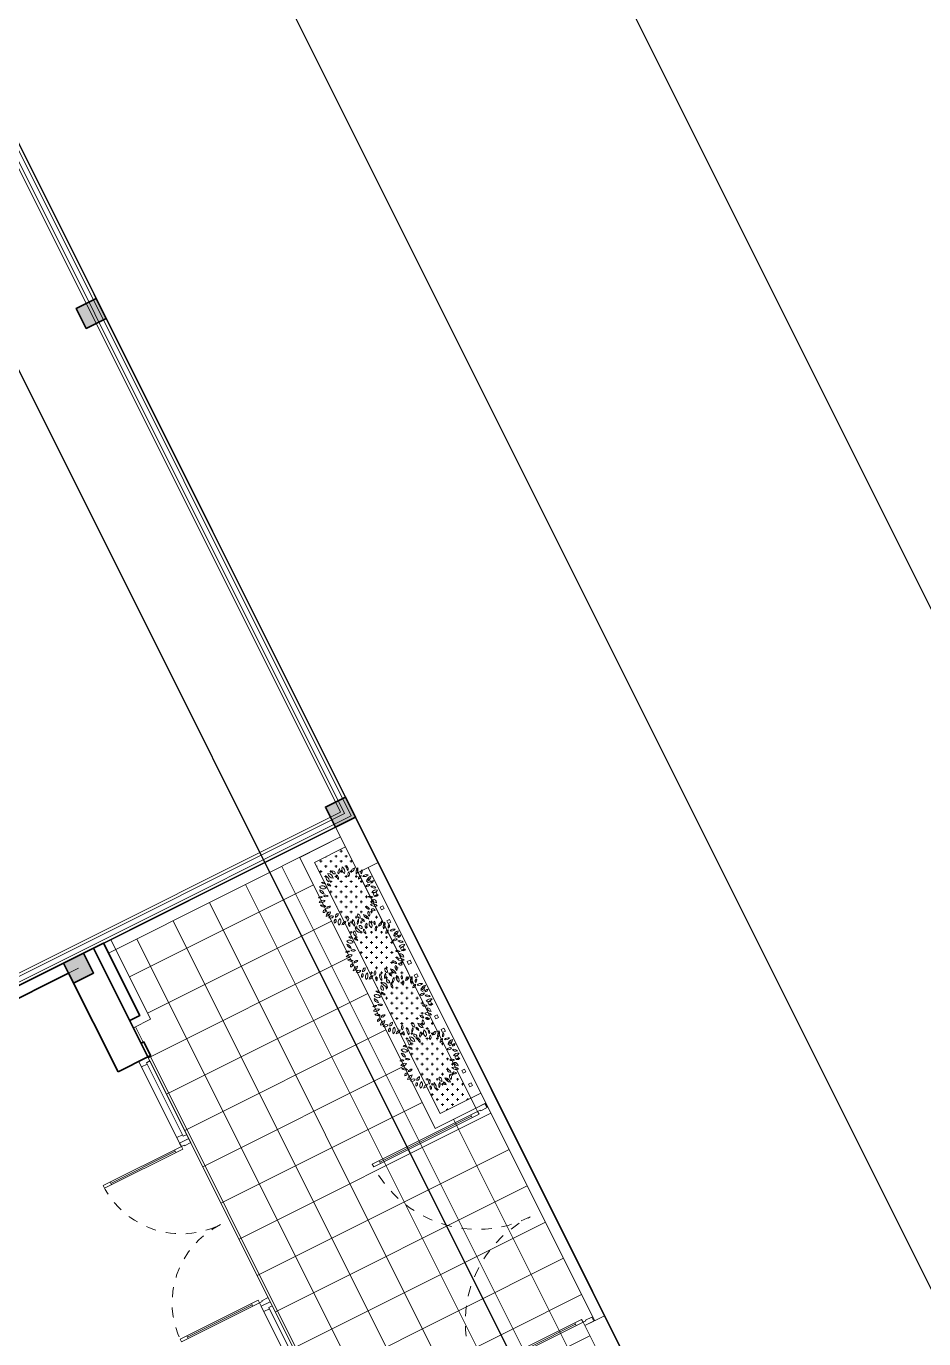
# Model space of a CAD drawing. Header units: millimetres. Extents: x 567980 to 569372, y 2065777 to 2066674.
# Drawn here: x 568820.64 to 568829.5, y 2066397.09 to 2066410.04 of the extents above; entities that cross this region are included whole.
import ezdxf

# ---------------------------------------------------------------- set-up
doc = ezdxf.new("R2010")
doc.units = ezdxf.units.MM
for name, pattern in [('ACAD_ISO10W100', [18.5, 12, -3, 0.5, -3]), ('CENTER', [3, 1.5, -0.5, 0.5, -0.5]), ('HIDDEN2', [0.1875, 0.125, -0.0625])]:
    doc.linetypes.add(name, pattern=pattern)
for name, color, linetype, lineweight in [('A-CAY', 76, 'Continuous', 13), ('A-COT VACH', 2, 'Continuous', 35), ('A-CUA', 25, 'Continuous', 5), ('A-HATCH', 251, 'Continuous', 5), ('A-NET THAY', 125, 'Continuous', 18), ('A-TRUC', 250, 'CENTER', 5), ('A-TUONG', 255, 'Continuous', 35), ('boDnv', 54, 'Continuous', 25)]:
    doc.layers.add(name, color=color, linetype=linetype, lineweight=lineweight)
for name, color, linetype in [('ChiaLo', 128, 'CENTER'), ('datOlienke', 42, 'Continuous'), ('LogDg', 7, 'Continuous'), ('LoLK', 6, 'Continuous'), ('QH', 7, 'Continuous'), ('TimDg', 222, 'Continuous'), ('ViaHeS', 32, 'Continuous')]:
    doc.layers.add(name, color=color, linetype=linetype)
doc.styles.add('rms', font='romans.shx', dxfattribs={"width": 0.7, "bigfont": 'vns.shx'})
doc.linetypes.add('ADL', pattern='A,0.125,-0.15,["++",rms,S=0.5,R=0,X=0,Y=-0.2245],-1.35,1.125', length=2.75)

# ---------------------------------------------------------------- blocks, each defined once
blk = doc.blocks.new('NEN')
at = {"layer": 'boDnv', "color": 10, "linetype": 'ADL', "ltscale": 0.25}
blk.add_lwpolyline([(138.064, -70.202), (163.347, -55.493), (165.206, -49.265), (120.533, 40.055), (114.463, 42.257), (87.67, 30.578), (85.617, 24.916), (132.335, -68.493)], close=True, dxfattribs=at)
at = {"layer": 'ChiaLo', "ltscale": 5}
blk.add_lwpolyline([(90.637, 12.644), (126.412, 30.537)], dxfattribs=at)
at = {"layer": 'datOlienke'}
blk.add_lwpolyline([(138.192, -71.285), (164.192, -56.158), (166.277, -49.172), (121.249, 40.859), (114.429, 43.333), (86.877, 31.323), (84.53, 24.853), (131.634, -69.327)], close=True, dxfattribs=at)
at = {"layer": 'LogDg'}
blk.add_lwpolyline([(81.968, 23.269), (128.805, -70.377, 0.432836), (139.983, -73.714), (165.966, -58.597, 0.395833), (169.098, -48.104), (123.817, 42.43, 0.398858), (113.466, 46.185), (85.926, 34.181, 0.429738)], format="xyb", close=True, dxfattribs=at)
at = {"layer": 'LoLK'}
for points in [[(121.249, 40.859), (114.429, 43.333), (108.915, 40.929), (116.573, 25.616), (126.412, 30.537)], [(129.095, 25.17), (126.412, 30.537), (108.524, 21.59), (111.208, 16.224)]]:
    blk.add_lwpolyline(points, close=True, dxfattribs=at)
at = {"layer": 'TimDg', "linetype": 'ACAD_ISO10W100', "ltscale": 0.75}
blk.add_lwpolyline([(176.4, -55.997), (121.833, 53.105)], dxfattribs=at)
at = {"layer": 'ViaHeS'}
blk.add_lwpolyline([(138.192, -71.285), (164.192, -56.158), (166.277, -49.172), (121.249, 40.859), (114.429, 43.333), (86.877, 31.323), (84.53, 24.853), (131.634, -69.327)], close=True, dxfattribs=at)
blk = doc.blocks.new('NEN KO1')
at = {"layer": 'datOlienke'}
blk.add_lwpolyline([(4.684, 4.99), (2.786, 35.01), (-2.53, 40), (-103.193, 40), (-108.456, 35.007), (-110.04, 4.993), (-105.303, 0), (0, 0)], close=True, dxfattribs=at)
at = {"layer": 'LoLK'}
for points in [[(-103.193, 40), (-108.456, 35.007), (-108.773, 29), (-91.652, 29), (-91.652, 40)], [(-85.652, 40), (-91.652, 40), (-91.652, 20), (-85.652, 20)]]:
    blk.add_lwpolyline(points, close=True, dxfattribs=at)
blk = doc.blocks.new('cot 220')
at = {"layer": 'A-COT VACH'}
h = blk.add_hatch(color=256, dxfattribs=at)
h.dxf.hatch_style = 1
h.paths.add_polyline_path([(110, 110), (-110, 110), (-110, -110), (110, -110)])
blk.add_lwpolyline([(-110, -110), (110, -110), (110, 110), (-110, 110)], close=True, dxfattribs=at)
blk = doc.blocks.new('cot gia md a1')
at = {"layer": 'A-NET THAY'}
blk.add_lwpolyline([(880, 0), (880, -190), (0, -190), (0, -110)], dxfattribs=at)
at = {"layer": 'A-TUONG'}
blk.add_lwpolyline([(800, 0), (800, -110), (0, -110), (0, 0)], dxfattribs=at)
blk = doc.blocks.new('phao cua chinh mb a1')
at = {"layer": 'A-TUONG'}
blk.add_lwpolyline([(0, 0), (0, -30), (-150, -30), (-150, 0)], dxfattribs=at)
blk = doc.blocks.new('TRU CONG')
at = {"layer": 'A-NET THAY'}
blk.add_lwpolyline([(0, 0), (500, 0), (500, 220), (0, 220)], close=True, dxfattribs=at)
blk = doc.blocks.new('*U304')
for p, q in [((90, 1450), (50, 1450)), ((70, 100), (70, 1450)), ((3110, 1450), (3150, 1450)), ((3130, 100), (3130, 1450)), ((90, 100), (50, 100)), ((3110, 100), (3150, 100))]:
    blk.add_line(p, q)
for points in [[(50, 0), (90, 0), (90, 1550), (50, 1550)], [(3150, 0), (3110, 0), (3110, 1550), (3150, 1550)], [(0, -133), (60, -133), (60, -40), (50, -40), (50, 0), (0, 0)], [(3200, -133), (3140, -133), (3140, -40), (3150, -40), (3150, 0), (3200, 0)]]:
    blk.add_lwpolyline(points, close=True)
at = {"linetype": 'HIDDEN2'}
for centre, start, end in [((50, 0), 0, 90), ((3150, 0), 90, 180)]:
    blk.add_arc(centre, 1550, start, end, dxfattribs=at)
blk = doc.blocks.new('*U316')
at = {"layer": 'A-NET THAY'}
blk.add_lwpolyline([(-0.015, -0.015), (0.015, -0.015), (0.015, 0.015), (-0.015, 0.015)], close=True, dxfattribs=at)
blk = doc.blocks.new('*U317')
at = {"layer": 'A-NET THAY', "color": 0, "linetype": 'ByBlock', "lineweight": -2, "transparency": 16777216}
for p in [(0, 0), (0.15, 0), (0.3, 0), (0.45, 0), (0.6, 0), (0.75, 0), (0.9, 0), (1.05, 0), (1.2, 0), (1.35, 0), (1.5, 0), (1.65, 0), (1.8, 0), (1.95, 0), (2.1, 0), (2.25, 0)]:
    blk.add_blockref('*U316', p, dxfattribs=at)
blk = doc.blocks.new('mb-cay40')
at = {"color": 0, "linetype": 'ByBlock'}
for centre, radius, start, end in [((-136, 737), 62.9, 125.4093, 202.7101), ((-231, 764), 62.9, 305.4093, 22.7101), ((16, 684), 137, 133.8117, 194.3077), ((-211, 749), 137, 313.8117, 14.3077), ((-542, 597), 98.1, 183.3189, 263.1904), ((-651, 494), 98.1, 3.3189, 83.1904), ((-554, 556), 69.9, 25.4537, 116.6852), ((-522, 648), 69.9, 205.4537, 296.6852), ((-427, 694), 54.1, 146.8151, 244.0193), ((-496, 675), 54.1, 326.8151, 64.0193), ((-390, 597), 66.9, 168.8066, 257.6391), ((-470, 545), 66.9, 348.8066, 77.6391), ((-300, 710), 100, 149.4737, 231.7586), ((-448, 683), 100, 329.4737, 51.7586), ((-231, 779), 98.1, 192.306, 259.6849), ((-344, 662), 98.1, 12.306, 79.6849), ((-148, 638), 79.7, 145.5248, 220.8327), ((-273, 631), 79.7, 325.5248, 40.8327), ((113, 711), 137, 163.4642, 212.7906), ((49, 562), 68.8, 103.8914, 198.9039), ((-134, 676), 137, 343.4642, 32.7906), ((-33, 607), 68.8, 283.8914, 18.9039), ((138, 616), 80.6, 104.1004, 168.465), ((40, 710), 80.6, 284.1004, 348.465), ((230, 506), 141, 100.3005, 160.4476), ((72, 692), 141, 280.3005, 340.4476), ((260, 521), 76.9, 122.5817, 207.18), ((150, 551), 76.9, 302.5817, 27.18), ((-743, 226), 96, 30.9482, 110.5784), ((-695, 365), 96, 210.9482, 290.5784), ((-680, 301), 102, 69.7201, 135.6489), ((-718, 468), 102, 249.7201, 315.6489), ((-654, 503), 44.2, 163.4933, 274.4697), ((-693, 471), 44.2, 343.4933, 94.4697), ((-620, 357), 75.8, 22.5723, 98.3335), ((-561, 461), 75.8, 202.5723, 278.3335), ((213, 369), 79.6, 86.0282, 161.3698), ((143, 474), 79.6, 266.0282, 341.3698), ((320, 284), 110, 64.7353, 140.5781), ((282, 453), 110, 244.7353, 320.5781), ((300, 426), 53.5, 59.9815, 155.6676), ((278, 494), 53.5, 239.9815, 335.6676), ((359, 242), 79.1, 90.2529, 173.5221), ((280, 330), 79.1, 270.2529, 353.5221), ((-767, 152), 75.6, 44.2576, 108.5927), ((-736, 277), 75.6, 224.2576, 288.5927), ((-787, 176), 111, 280.8762, 345.4479), ((-659, 40), 111, 100.8762, 165.4479), ((-690, -39), 87.4, 54.9745, 151.3792), ((-716, 74), 87.4, 234.9745, 331.3792), ((-638, 119), 83.9, 60.5095, 129.292), ((-649, 257), 83.9, 240.5095, 309.292), ((159, -75), 77.3, 28.8072, 103.9199), ((208, 37), 77.3, 208.8072, 283.9199), ((243, 141), 78, 58.8748, 131.2135), ((232, 267), 78, 238.8748, 311.2135), ((314, -59), 90.4, 71.3712, 141.7535), ((272, 83), 90.4, 251.3712, 321.7535), ((293, 25), 97.6, 29.1952, 106.7189), ((350, 166), 97.6, 209.1952, 286.7189), ((344, 142), 53.6, 28.1981, 112.1918), ((371, 217), 53.6, 208.1981, 292.1918), ((-675, -123), 70, 71.8192, 140.0818), ((-707, -12), 70, 251.8192, 320.0818), ((-557, -163), 78, 113.4753, 203.456), ((-660, -123), 78, 293.4753, 23.456), ((-617, 21), 75, 267.1724, 337.2365), ((-551, -83), 75, 87.1724, 157.2365), ((-605, -147), 107, 271.6328, 352.0268), ((-496, -269), 107, 91.6328, 172.0268), ((-473, -294), 49.3, 76.5419, 193.4774), ((-509, -257), 49.3, 256.5419, 13.4774), ((-342, -221), 95.9, 122.8873, 186.7253), ((-489, -152), 95.9, 302.8873, 6.7253), ((-314, -281), 91.1, 159.117, 230.3606), ((-457, -318), 91.1, 339.117, 50.3606), ((-220, -348), 109, 122.117, 201.7275), ((-379, -297), 109, 302.117, 21.7275), ((-133, -236), 75.4, 148.7877, 221.5977), ((-253, -247), 75.4, 328.7877, 41.5977), ((100, -278), 148, 165.2071, 218.3217), ((-159, -332), 148, 345.2071, 38.3217), ((-19, -211), 70.3, 353.65, 74.6514), ((70, -151), 70.3, 173.65, 254.6514), ((110, -276), 64.3, 156.7754, 231.288), ((11, -301), 64.3, 336.7754, 51.288), ((113, -290), 96.7, 38.6962, 106.2415), ((162, -137), 96.7, 218.6962, 286.2415), ((133, -213), 116, 6.5487, 76.8911), ((275, -87), 116, 186.5487, 256.8911), ((243, -118), 50.7, 359.2557, 87.6287), ((296, -68), 50.7, 179.2557, 267.6287), ((-170, -364), 62.5, 129.7475, 206.0709), ((-267, -343), 62.5, 309.7475, 26.0709), ((-160, -372), 84.6, 5.3196, 80.419), ((-61, -281), 84.6, 185.3196, 260.419)]:
    blk.add_arc(centre, radius, start, end, dxfattribs=at)
blk = doc.blocks.new('*U310')
at = {"layer": 'A-CAY', "xscale": 0.0005, "yscale": 0.0005, "zscale": 0.0005, "rotation": 296.5718179110141}
blk.add_blockref('mb-cay40', (-0.044, -0.134), dxfattribs=at)
blk = doc.blocks.new('*U311')
at = {"layer": 'A-NET THAY', "color": 0, "linetype": 'ByBlock', "lineweight": -2, "transparency": 16777216}
for p in [(0, 0), (0.6, 0), (1.2, 0), (1.8, 0)]:
    blk.add_blockref('*U310', p, dxfattribs=at)
blk = doc.blocks.new('*U305')
for p, q in [((90, -100), (50, -100)), ((70, -100), (70, -1050)), ((2310, -100), (2350, -100)), ((2330, -100), (2330, -1050)), ((90, -1050), (50, -1050)), ((2310, -1050), (2350, -1050))]:
    blk.add_line(p, q)
for points in [[(0, 133), (60, 133), (60, 40), (50, 40), (50, 0), (0, 0)], [(2400, 133), (2340, 133), (2340, 40), (2350, 40), (2350, 0), (2400, 0)], [(50, 0), (90, 0), (90, -1150), (50, -1150)], [(2350, 0), (2310, 0), (2310, -1150), (2350, -1150)]]:
    blk.add_lwpolyline(points, close=True)
at = {"linetype": 'HIDDEN2'}
for centre, start, end in [((50, 0), 270, 0), ((2350, 0), 180, 270)]:
    blk.add_arc(centre, 1150, start, end, dxfattribs=at)
blk = doc.blocks.new('*U303')
at = {"ltscale": 10}
for p, q in [((900, 0), (0, 0)), ((855, -60), (45, -60)), ((855, -100), (45, -100))]:
    blk.add_line(p, q, dxfattribs=at)
for points in [[(0, -100), (45, -100), (45, -60), (60, -60), (60, 0), (0, 0)], [(900, -100), (855, -100), (855, -60), (840, -60), (840, 0), (900, 0)]]:
    blk.add_lwpolyline(points, close=True, dxfattribs=at)
blk = doc.blocks.new('MBT1 A1')
at = {"layer": 'A-HATCH'}
h = blk.add_hatch(dxfattribs=at)
h.set_pattern_fill('SQRTMPLT', color=256, scale=0.4, pattern_type=2)
h.set_pattern_definition([(6e-15, (-410.51707, -66.48982), (-3e-17, 0.4), []), (90, (-410.51707, -66.48982), (-0.4, 0), [])])
h.paths.add_polyline_path([(5.89, -17.3), (5.12, -17.3), (5.12, -17.11), (4.95, -17.11), (4.95, -17.14), (4.8, -17.14), (4.8, -17.11), (1.2, -17.11), (1.2, -17.14), (1.05, -17.14), (1.05, -17.11), (0.88, -17.11), (0.88, -17.3), (0.11, -17.3), (0.11, -19.33), (3.1, -19.33), (3.1, -19.78), (3.1, -19.89), (5.5, -19.89), (5.5, -19.78), (5.89, -19.78)])
at = {"layer": 'A-HATCH', "true_color": 0x46cb3a}
h = blk.add_hatch(dxfattribs=at)
h.set_pattern_fill('CROSS', color=95, scale=0.2, angle=-63.4282, double=1)
h.set_pattern_definition([(296.571818, (-410.51707, -66.48982), (0.0670846797, -0.022352757), [0.025, -0.075]), (26.571818, (-410.522656, -66.50659), (0.022352757, 0.0670846797), [0.025, -0.075])])
h.paths.add_polyline_path([(2.99, -19.44), (0.22, -19.44), (0.22, -19.78), (2.99, -19.78)])
at = {"layer": 'A-NET THAY'}
for p, q in [((1.2, -17.11), (4.8, -17.11)), ((3.1, -19.89), (5.5, -19.89)), ((0.5, -20), (5.5, -20))]:
    blk.add_line(p, q, dxfattribs=at)
for points in [[(0, -19.78), (0, -17.22), (0.11, -17.22), (0.11, -19.78)], [(0.11, -19.78), (3.1, -19.78), (3.1, -19.33), (0.11, -19.33)], [(0.5, -19.89), (3.1, -19.89), (3.1, -19.78), (0.5, -19.78)], [(2.99, -19.89), (3.1, -19.89), (3.1, -19.78), (2.99, -19.78)]]:
    blk.add_lwpolyline(points, close=True, dxfattribs=at)
blk.add_lwpolyline([(2.99, -19.78), (2.99, -19.44), (0.22, -19.44), (0.22, -19.78)], dxfattribs=at)
at = {"layer": 'A-TRUC', "ltscale": 0.5}
blk.add_line((0.11, -16.89), (0.11, -2.11), dxfattribs=at)
at = {"layer": 'A-TUONG'}
for p, q in [((0, -17.11), (0, -2)), ((0.11, -16.78), (0.11, -12.5)), ((0.11, -16.78), (1.2, -16.78)), ((1.2, -17.11), (1.2, -16.78)), ((0, -17.11), (1.2, -17.11))]:
    blk.add_line(p, q, dxfattribs=at)
at = {"layer": 'A-COT VACH', "xscale": 0.001, "yscale": 0.001, "zscale": 0.001}
blk.add_blockref('cot 220', (0.11, -16.89), dxfattribs=at)
at = {"layer": 'A-CUA', "extrusion": (0, 0, -1), "xscale": 0.0007500000000000045, "yscale": 0.0007500000000000045, "zscale": -0.0007500000000000046, "rotation": 179.9999363377021}
blk.add_blockref('*U305', (-2.1, -17.01), dxfattribs=at)
at = {"layer": 'A-CUA', "yscale": 0.001, "zscale": 0.001, "rotation": 6.366229791333411e-05}
for p, xscale in [((1.2, -17.01), 0.001), ((4.8, -17.01), -0.001)]:
    blk.add_blockref('*U303', p, dxfattribs=dict(at, xscale=xscale))
at = {"layer": 'A-CUA', "extrusion": (0, 0, -1), "xscale": -0.0007500000000000044, "yscale": 0.0007500000000000044, "zscale": -0.0007500000000000044}
blk.add_blockref('*U304', (-3.1, -19.78), dxfattribs=at)
at = {"layer": 'A-NET THAY', "yscale": 0.001, "zscale": 0.001}
for name, p, xscale in [('cot gia md a1', (0, -17.11), 0.001), ('phao cua chinh mb a1', (1.2, -17.11), 0.001), ('TRU CONG', (0, -20), 0.001), ('TRU CONG', (6, -20), -0.001)]:
    blk.add_blockref(name, p, dxfattribs=dict(at, xscale=xscale))
at = {"layer": 'A-NET THAY'}
for name, p in [('*U311', (0.67, -19.587)), ('*U317', (0.62, -19.835))]:
    blk.add_blockref(name, p, dxfattribs=at)
blk = doc.blocks.new('MBT1KO1')
at = {"layer": 'LoLK'}
blk.add_blockref('NEN KO1', (0, 0), dxfattribs=at)
at = {"layer": 'LoLK', "xscale": -1, "rotation": 180}
blk.add_blockref('MBT1 A1', (-91.652, 20), dxfattribs=at)
blk = doc.blocks.new('rkg4')
at = {"layer": 'A-NET THAY'}
for points in [[(0, -13828), (0, -16834), (6010, -16453), (11000, -11138), (11000, 0), (0, 0), (0, -2000)], [(3820, -16562), (5996, -16424), (10970, -11126), (10970, -30), (30, -30), (30, -2000)], [(3817, -16512), (5973, -16376), (10920, -11106), (10920, -80), (80, -80), (80, -2000)], [(110, -13821), (110, -16716), (5960, -16346), (10890, -11094), (10890, -110), (110, -110), (110, -2000)]]:
    blk.add_lwpolyline(points, dxfattribs=at)
at = {"layer": 'A-COT VACH', "xscale": -1}
for p in [(10890, -110), (10890, -5610)]:
    blk.add_blockref('cot 220', p, dxfattribs=at)
blk = doc.blocks.new('CUM CONG A3-A3.1-A6-A7')
at = {"layer": 'QH', "xscale": 0.001, "yscale": 0.001, "zscale": 0.001}
blk.add_blockref('rkg4', (29, 0), dxfattribs=at)
blk = doc.blocks.new('MB CONG KHU A')
at = {"layer": 'LoLK', "xscale": -0.9999999999999997, "rotation": 206.5720922919692}
blk.add_blockref('CUM CONG A3-A3.1-A6-A7', (43.238, 143.693), dxfattribs=at)

msp = doc.modelspace()

# ---------------------------------------------------------------- block references
at = {"layer": 'boDnv'}
msp.add_blockref('NEN', (568697.481, 2066371.697), dxfattribs=at)

# ---------------------------------------------------------------- next in the draw order: block references
at = {"layer": 'LoLK', "rotation": 296.5718179020918}
msp.add_blockref('MBT1KO1', (568829.115, 2066302.37), dxfattribs=at)

# ---------------------------------------------------------------- next in the draw order: block references
at = {"layer": 'LoLK'}
msp.add_blockref('MB CONG KHU A', (568744.879, 2066240.648), dxfattribs=at)

doc.saveas('drawing.dxf')
